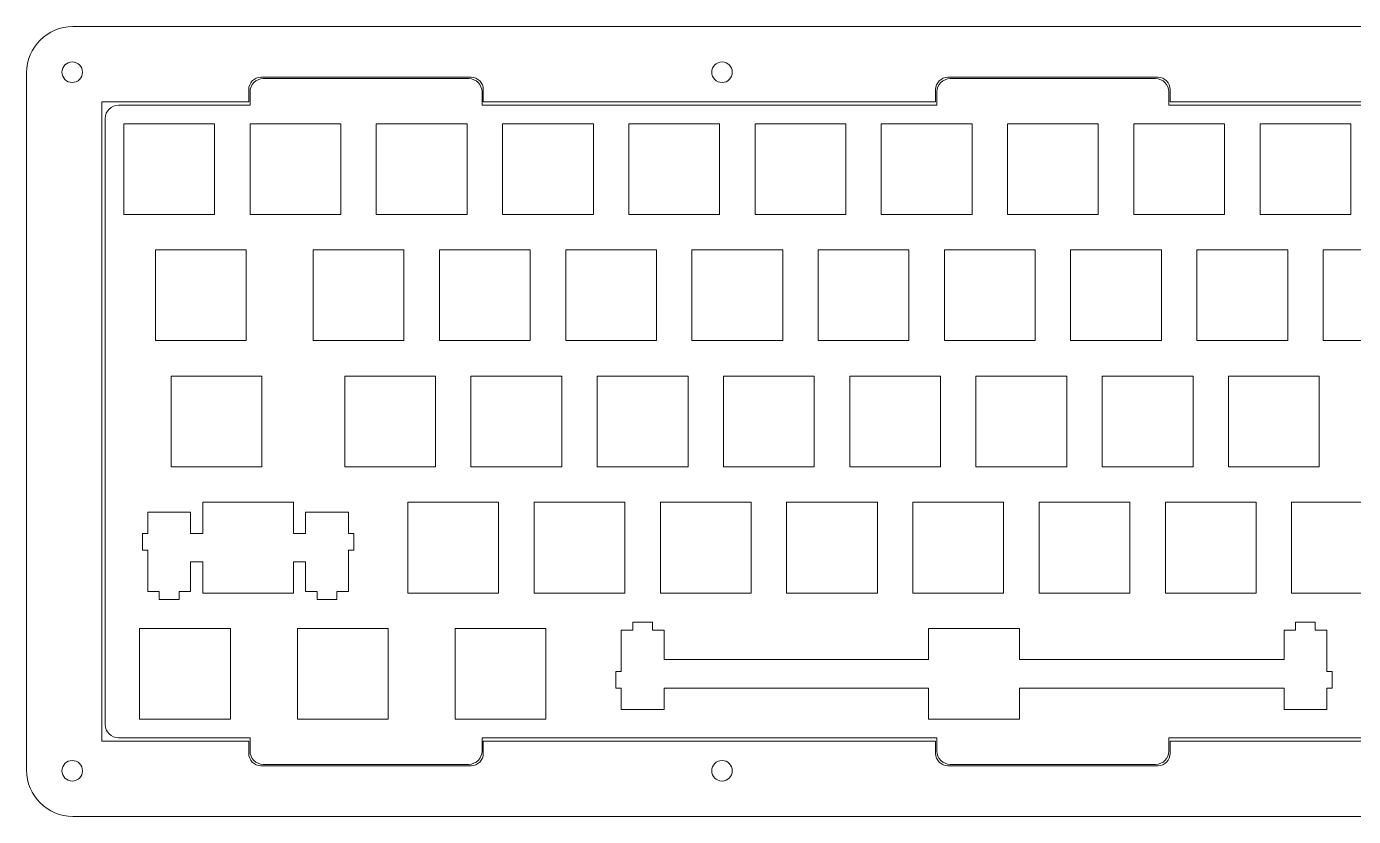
# Model space of a CAD drawing. Header units: millimetres. Extents: x 515 to 825, y -511 to -271.
# Drawn here: x 515.5 to 715.7, y -510.9 to -391.7 of the extents above; entities that cross this region are included whole.
import ezdxf

# ---------------------------------------------------------------- set-up
doc = ezdxf.new("R2010")
doc.units = ezdxf.units.MM
doc.header["$MEASUREMENT"] = 0
doc.layers.add('Layer 1', color=7, linetype='Continuous')

msp = doc.modelspace()

# ---------------------------------------------------------------- linework, layer by layer
at = {"layer": 'Layer 1', "color": 250, "lineweight": 9}
for points, knots in [([(522.4744, -391.7051), (522.4744, -391.7051), (818.2206, -391.7051), (818.2206, -391.7051), (822.0707, -391.7051), (825.2207, -394.8551), (825.2207, -398.7051), (825.2207, -398.7051), (825.2207, -503.9405), (825.2207, -503.9405), (825.2207, -507.7905), (822.0707, -510.9405), (818.2206, -510.9405), (818.2206, -510.9405), (522.4744, -510.9405), (522.4744, -510.9405), (518.6243, -510.9405), (515.4743, -507.7905), (515.4743, -503.9405), (515.4743, -503.9405), (515.4743, -398.7051), (515.4743, -398.7051), (515.4743, -394.8551), (518.6243, -391.7051), (522.4744, -391.7051)], [0, 0, 0, 0, 0.125, 0.125, 0.125, 0.25, 0.25, 0.25, 0.375, 0.375, 0.375, 0.5, 0.5, 0.5, 0.625, 0.625, 0.625, 0.75, 0.75, 0.75, 0.875, 0.875, 0.875, 1, 1, 1, 1]), ([(522.3735, -397.0552), (521.5174, -397.0552), (520.8235, -397.7491), (520.8235, -398.605), (520.8235, -399.4613), (521.5174, -400.155), (522.3735, -400.155), (523.2296, -400.1552), (523.9235, -399.4613), (523.9235, -398.6052), (523.9235, -397.7491), (523.2296, -397.0552), (522.3735, -397.0552)], [0, 0, 0, 0, 0.25, 0.25, 0.25, 0.5, 0.5, 0.5, 0.75, 0.75, 0.75, 1, 1, 1, 1]), ([(620.418, -397.0552), (619.5619, -397.0552), (618.868, -397.7491), (618.868, -398.605), (618.868, -399.4613), (619.5619, -400.155), (620.418, -400.155), (621.2741, -400.1552), (621.968, -399.4613), (621.968, -398.6052), (621.968, -397.7491), (621.2741, -397.0552), (620.418, -397.0552)], [0, 0, 0, 0, 0.25, 0.25, 0.25, 0.5, 0.5, 0.5, 0.75, 0.75, 0.75, 1, 1, 1, 1]), ([(688.0468, -403.0723), (709.9951, -403.0723), (737.5737, -403.0723), (756.304, -403.0723), (756.304, -403.0723), (756.304, -401.2223), (756.304, -401.2223), (756.304, -400.2048), (757.1365, -399.3723), (758.154, -399.3723), (758.154, -399.3723), (789.854, -399.3723), (789.854, -399.3723), (790.8715, -399.3723), (791.704, -400.2048), (791.704, -401.2223), (791.704, -401.2223), (791.704, -403.0723), (791.704, -403.0723), (809.1876, -403.0723), (813.8483, -403.0723), (813.8483, -403.0723), (813.8483, -403.0723), (813.8483, -499.5739), (813.8483, -499.5739), (813.8483, -499.5739), (809.1876, -499.5739), (791.704, -499.5739), (791.704, -499.5739), (791.704, -501.4239), (791.704, -501.4239), (791.704, -502.4414), (790.8715, -503.2739), (789.854, -503.2739), (789.854, -503.2739), (758.154, -503.2739), (758.154, -503.2739), (757.1365, -503.2739), (756.304, -502.4414), (756.304, -501.4239), (756.304, -501.4239), (756.304, -499.5739), (756.304, -499.5739), (737.5737, -499.5739), (709.9951, -499.5739), (688.0468, -499.5739), (688.0468, -499.5739), (688.0468, -501.4239), (688.0468, -501.4239), (688.0468, -502.4414), (687.2143, -503.2739), (686.1968, -503.2739), (686.1968, -503.2739), (654.4968, -503.2739), (654.4968, -503.2739), (653.4793, -503.2739), (652.6468, -502.4414), (652.6468, -501.4239), (652.6468, -501.4239), (652.6468, -499.5739), (652.6468, -499.5739), (630.7023, -499.5739), (603.1281, -499.5739), (584.4008, -499.5739), (584.4008, -499.5739), (584.4008, -501.4239), (584.4008, -501.4239), (584.4008, -502.4414), (583.5683, -503.2739), (582.5508, -503.2739), (582.5508, -503.2739), (550.8508, -503.2739), (550.8508, -503.2739), (549.8333, -503.2739), (549.0008, -502.4414), (549.0008, -501.4239), (549.0008, -501.4239), (549.0008, -499.5739), (549.0008, -499.5739), (531.5172, -499.5739), (526.8557, -499.5739), (526.8557, -499.5739), (526.8557, -499.5739), (526.8557, -403.0723), (526.8557, -403.0723), (526.8557, -403.0723), (531.5172, -403.0723), (549.0008, -403.0723), (549.0008, -403.0723), (549.0008, -401.2223), (549.0008, -401.2223), (549.0008, -400.2048), (549.8333, -399.3723), (550.8508, -399.3723), (550.8508, -399.3723), (582.5508, -399.3723), (582.5508, -399.3723), (583.5683, -399.3723), (584.4008, -400.2048), (584.4008, -401.2223), (584.4008, -401.2223), (584.4008, -403.0723), (584.4008, -403.0723), (603.1281, -403.0723), (630.7023, -403.0723), (652.6468, -403.0723), (652.6468, -403.0723), (652.6468, -401.2223), (652.6468, -401.2223), (652.6468, -400.2048), (653.4793, -399.3723), (654.4968, -399.3723), (654.4968, -399.3723), (686.1968, -399.3723), (686.1968, -399.3723), (687.2143, -399.3723), (688.0468, -400.2048), (688.0468, -401.2223), (688.0468, -401.2223), (688.0468, -403.0723), (688.0468, -403.0723)], [0, 0, 0, 0, 0.025, 0.025, 0.025, 0.05, 0.05, 0.05, 0.075, 0.075, 0.075, 0.1, 0.1, 0.1, 0.125, 0.125, 0.125, 0.15, 0.15, 0.15, 0.175, 0.175, 0.175, 0.2, 0.2, 0.2, 0.225, 0.225, 0.225, 0.25, 0.25, 0.25, 0.275, 0.275, 0.275, 0.3, 0.3, 0.3, 0.325, 0.325, 0.325, 0.35, 0.35, 0.35, 0.375, 0.375, 0.375, 0.4, 0.4, 0.4, 0.425, 0.425, 0.425, 0.45, 0.45, 0.45, 0.475, 0.475, 0.475, 0.5, 0.5, 0.5, 0.525, 0.525, 0.525, 0.55, 0.55, 0.55, 0.575, 0.575, 0.575, 0.6, 0.6, 0.6, 0.625, 0.625, 0.625, 0.65, 0.65, 0.65, 0.675, 0.675, 0.675, 0.7, 0.7, 0.7, 0.725, 0.725, 0.725, 0.75, 0.75, 0.75, 0.775, 0.775, 0.775, 0.8, 0.8, 0.8, 0.825, 0.825, 0.825, 0.85, 0.85, 0.85, 0.875, 0.875, 0.875, 0.9, 0.9, 0.9, 0.925, 0.925, 0.925, 0.95, 0.95, 0.95, 0.975, 0.975, 0.975, 1, 1, 1, 1]), ([(687.8468, -403.5721), (687.8468, -403.5721), (687.8468, -401.5721), (687.8468, -401.5721), (687.8468, -400.4721), (686.9467, -399.5721), (685.8469, -399.5721), (685.8469, -399.5721), (654.8466, -399.5721), (654.8466, -399.5721), (653.7469, -399.5721), (652.8468, -400.4721), (652.8468, -401.5721), (652.8468, -401.5721), (652.8468, -403.5721), (652.8468, -403.5721), (652.8468, -403.5721), (584.2008, -403.5721), (584.2008, -403.5721), (584.2008, -403.5721), (584.2008, -401.5721), (584.2008, -401.5721), (584.2008, -400.4721), (583.3007, -399.5721), (582.2009, -399.5721), (582.2009, -399.5721), (551.2007, -399.5721), (551.2007, -399.5721), (550.1009, -399.5721), (549.2008, -400.4721), (549.2008, -401.5721), (549.2008, -401.5721), (549.2008, -403.5721), (549.2008, -403.5721), (549.2008, -403.5721), (529.356, -403.5721), (529.356, -403.5721), (528.2559, -403.5721), (527.3559, -404.4721), (527.3559, -405.5721), (527.3559, -405.5721), (527.3559, -497.0741), (527.3559, -497.0741), (527.3559, -498.1741), (528.2559, -499.0741), (529.356, -499.0741), (529.356, -499.0741), (549.2008, -499.0741), (549.2008, -499.0741), (549.2008, -499.0741), (549.2008, -501.0741), (549.2008, -501.0741), (549.2008, -502.1741), (550.1009, -503.0741), (551.2007, -503.0741), (551.2007, -503.0741), (582.2009, -503.0741), (582.2009, -503.0741), (583.3007, -503.0741), (584.2008, -502.1741), (584.2008, -501.0741), (584.2008, -501.0741), (584.2008, -499.0741), (584.2008, -499.0741), (584.2008, -499.0741), (652.8468, -499.0741), (652.8468, -499.0741), (652.8468, -499.0741), (652.8468, -501.0741), (652.8468, -501.0741), (652.8468, -502.1741), (653.7469, -503.0741), (654.8466, -503.0741), (654.8466, -503.0741), (685.8469, -503.0741), (685.8469, -503.0741), (686.9467, -503.0741), (687.8468, -502.1741), (687.8468, -501.0741), (687.8468, -501.0741), (687.8468, -499.0741), (687.8468, -499.0741), (687.8468, -499.0741), (756.504, -499.0741), (756.504, -499.0741), (756.504, -499.0741), (756.504, -501.0741), (756.504, -501.0741), (756.504, -502.1741), (757.4041, -503.0741), (758.5039, -503.0741), (758.5039, -503.0741), (789.5041, -503.0741), (789.5041, -503.0741), (790.6039, -503.0741), (791.504, -502.1741), (791.504, -501.0741), (791.504, -501.0741), (791.504, -499.0741), (791.504, -499.0741), (791.504, -499.0741), (811.3488, -499.0741), (811.3488, -499.0741), (812.4489, -499.0741), (813.3489, -498.1741), (813.3489, -497.0741), (813.3489, -497.0741), (813.3489, -405.5721), (813.3489, -405.5721), (813.3489, -404.4721), (812.4489, -403.5721), (811.3488, -403.5721), (811.3488, -403.5721), (791.504, -403.5721), (791.504, -403.5721), (791.504, -403.5721), (791.504, -401.5721), (791.504, -401.5721), (791.504, -400.4721), (790.6039, -399.5721), (789.5041, -399.5721), (789.5041, -399.5721), (758.5039, -399.5721), (758.5039, -399.5721), (757.4041, -399.5721), (756.504, -400.4721), (756.504, -401.5721), (756.504, -401.5721), (756.504, -403.5721), (756.504, -403.5721), (756.504, -403.5721), (687.8468, -403.5721), (687.8468, -403.5721)], [0, 0, 0, 0, 0.02272727, 0.02272727, 0.02272727, 0.04545455, 0.04545455, 0.04545455, 0.06818182, 0.06818182, 0.06818182, 0.09090909, 0.09090909, 0.09090909, 0.11363636, 0.11363636, 0.11363636, 0.13636364, 0.13636364, 0.13636364, 0.15909091, 0.15909091, 0.15909091, 0.18181818, 0.18181818, 0.18181818, 0.20454545, 0.20454545, 0.20454545, 0.22727273, 0.22727273, 0.22727273, 0.25, 0.25, 0.25, 0.27272727, 0.27272727, 0.27272727, 0.29545455, 0.29545455, 0.29545455, 0.31818182, 0.31818182, 0.31818182, 0.34090909, 0.34090909, 0.34090909, 0.36363636, 0.36363636, 0.36363636, 0.38636364, 0.38636364, 0.38636364, 0.40909091, 0.40909091, 0.40909091, 0.43181818, 0.43181818, 0.43181818, 0.45454545, 0.45454545, 0.45454545, 0.47727273, 0.47727273, 0.47727273, 0.5, 0.5, 0.5, 0.52272727, 0.52272727, 0.52272727, 0.54545455, 0.54545455, 0.54545455, 0.56818182, 0.56818182, 0.56818182, 0.59090909, 0.59090909, 0.59090909, 0.61363636, 0.61363636, 0.61363636, 0.63636364, 0.63636364, 0.63636364, 0.65909091, 0.65909091, 0.65909091, 0.68181818, 0.68181818, 0.68181818, 0.70454545, 0.70454545, 0.70454545, 0.72727273, 0.72727273, 0.72727273, 0.75, 0.75, 0.75, 0.77272727, 0.77272727, 0.77272727, 0.79545455, 0.79545455, 0.79545455, 0.81818182, 0.81818182, 0.81818182, 0.84090909, 0.84090909, 0.84090909, 0.86363636, 0.86363636, 0.86363636, 0.88636364, 0.88636364, 0.88636364, 0.90909091, 0.90909091, 0.90909091, 0.93181818, 0.93181818, 0.93181818, 0.95454545, 0.95454545, 0.95454545, 0.97727273, 0.97727273, 0.97727273, 1, 1, 1, 1]), ([(530.1509, -406.3722), (530.1509, -406.3722), (543.8509, -406.3722), (543.8509, -406.3722), (543.8509, -406.3722), (543.8509, -420.0722), (543.8509, -420.0722), (543.8509, -420.0722), (530.1509, -420.0722), (530.1509, -420.0722), (530.1509, -420.0722), (530.1509, -406.3722), (530.1509, -406.3722)], [0, 0, 0, 0, 0.25, 0.25, 0.25, 0.5, 0.5, 0.5, 0.75, 0.75, 0.75, 1, 1, 1, 1]), ([(522.3735, -502.4904), (521.5174, -502.4904), (520.8235, -503.1843), (520.8235, -504.0402), (520.8235, -504.8965), (521.5174, -505.5902), (522.3735, -505.5902), (523.2296, -505.5904), (523.9235, -504.8965), (523.9235, -504.0404), (523.9235, -503.1843), (523.2296, -502.4904), (522.3735, -502.4904)], [0, 0, 0, 0, 0.25, 0.25, 0.25, 0.5, 0.5, 0.5, 0.75, 0.75, 0.75, 1, 1, 1, 1]), ([(620.418, -502.4905), (619.5619, -502.4905), (618.868, -503.1844), (618.868, -504.0403), (618.868, -504.8966), (619.5619, -505.5903), (620.418, -505.5903), (621.2741, -505.5905), (621.968, -504.8966), (621.968, -504.0405), (621.968, -503.1844), (621.2741, -502.4905), (620.418, -502.4905)], [0, 0, 0, 0, 0.25, 0.25, 0.25, 0.5, 0.5, 0.5, 0.75, 0.75, 0.75, 1, 1, 1, 1])]:
    msp.add_open_spline(points, degree=3, knots=knots, dxfattribs=at)
for points in [[(549.2008, -420.0713), (549.2008, -420.0713), (549.2008, -406.3722), (549.2008, -406.3722)], [(549.2008, -406.3722), (549.2008, -406.3722), (562.8999, -406.3722), (562.8999, -406.3722)], [(562.8999, -406.3722), (562.8999, -406.3722), (562.8999, -420.0713), (562.8999, -420.0713)], [(568.2508, -420.0713), (568.2508, -420.0713), (568.2508, -406.3722), (568.2508, -406.3722)], [(568.2508, -406.3722), (568.2508, -406.3722), (581.9499, -406.3722), (581.9499, -406.3722)], [(581.9499, -406.3722), (581.9499, -406.3722), (581.9499, -420.0713), (581.9499, -420.0713)], [(587.2994, -420.0713), (587.2994, -420.0713), (587.2994, -406.3722), (587.2994, -406.3722)], [(587.2994, -406.3722), (587.2994, -406.3722), (600.9999, -406.3722), (600.9999, -406.3722)], [(600.9999, -406.3722), (600.9999, -406.3722), (600.9999, -420.0713), (600.9999, -420.0713)], [(606.3508, -420.0713), (606.3508, -420.0713), (606.3508, -406.3722), (606.3508, -406.3722)], [(606.3508, -406.3722), (606.3508, -406.3722), (620.0499, -406.3722), (620.0499, -406.3722)], [(620.0499, -406.3722), (620.0499, -406.3722), (620.0499, -420.0713), (620.0499, -420.0713)], [(625.4008, -420.0713), (625.4008, -420.0713), (625.4008, -406.3722), (625.4008, -406.3722)], [(625.4008, -406.3722), (625.4008, -406.3722), (639.0999, -406.3722), (639.0999, -406.3722)], [(639.0999, -406.3722), (639.0999, -406.3722), (639.0999, -420.0713), (639.0999, -420.0713)], [(644.4508, -420.0713), (644.4508, -420.0713), (644.4508, -406.3722), (644.4508, -406.3722)], [(644.4508, -406.3722), (644.4508, -406.3722), (658.1499, -406.3722), (658.1499, -406.3722)], [(658.1499, -406.3722), (658.1499, -406.3722), (658.1499, -420.0713), (658.1499, -420.0713)], [(663.5009, -420.0713), (663.5009, -420.0713), (663.5009, -406.3722), (663.5009, -406.3722)], [(663.5009, -406.3722), (663.5009, -406.3722), (677.1999, -406.3722), (677.1999, -406.3722)], [(677.1999, -406.3722), (677.1999, -406.3722), (677.1999, -420.0713), (677.1999, -420.0713)], [(682.5509, -420.0713), (682.5509, -420.0713), (682.5509, -406.3722), (682.5509, -406.3722)], [(682.5509, -406.3722), (682.5509, -406.3722), (696.2499, -406.3722), (696.2499, -406.3722)], [(696.2499, -406.3722), (696.2499, -406.3722), (696.2499, -420.0713), (696.2499, -420.0713)], [(701.6009, -420.0713), (701.6009, -420.0713), (701.6009, -406.3722), (701.6009, -406.3722)], [(701.6009, -406.3722), (701.6009, -406.3722), (715.2999, -406.3722), (715.2999, -406.3722)], [(715.2999, -406.3722), (715.2999, -406.3722), (715.2999, -420.0713), (715.2999, -420.0713)], [(562.8999, -420.0713), (562.8999, -420.0713), (549.2008, -420.0713), (549.2008, -420.0713)], [(581.9499, -420.0713), (581.9499, -420.0713), (568.2508, -420.0713), (568.2508, -420.0713)], [(600.9999, -420.0713), (600.9999, -420.0713), (587.2994, -420.0713), (587.2994, -420.0713)], [(620.0499, -420.0713), (620.0499, -420.0713), (606.3508, -420.0713), (606.3508, -420.0713)], [(639.0999, -420.0713), (639.0999, -420.0713), (625.4008, -420.0713), (625.4008, -420.0713)], [(658.1499, -420.0713), (658.1499, -420.0713), (644.4508, -420.0713), (644.4508, -420.0713)], [(677.1999, -420.0713), (677.1999, -420.0713), (663.5009, -420.0713), (663.5009, -420.0713)], [(696.2499, -420.0713), (696.2499, -420.0713), (682.5509, -420.0713), (682.5509, -420.0713)], [(715.2999, -420.0713), (715.2999, -420.0713), (701.6009, -420.0713), (701.6009, -420.0713)], [(534.912, -439.1213), (534.912, -439.1213), (534.912, -425.4222), (534.912, -425.4222)], [(534.912, -425.4222), (534.912, -425.4222), (548.6126, -425.4222), (548.6126, -425.4222)], [(548.6126, -425.4222), (548.6126, -425.4222), (548.6126, -439.1213), (548.6126, -439.1213)], [(558.7259, -439.1213), (558.7259, -439.1213), (558.7259, -425.4222), (558.7259, -425.4222)], [(558.7259, -425.4222), (558.7259, -425.4222), (572.4249, -425.4222), (572.4249, -425.4222)], [(572.4249, -425.4222), (572.4249, -425.4222), (572.4249, -439.1213), (572.4249, -439.1213)], [(577.7744, -439.1213), (577.7744, -439.1213), (577.7744, -425.4222), (577.7744, -425.4222)], [(577.7744, -425.4222), (577.7744, -425.4222), (591.4749, -425.4222), (591.4749, -425.4222)], [(591.4749, -425.4222), (591.4749, -425.4222), (591.4749, -439.1213), (591.4749, -439.1213)], [(596.8258, -439.1213), (596.8258, -439.1213), (596.8258, -425.4222), (596.8258, -425.4222)], [(596.8258, -425.4222), (596.8258, -425.4222), (610.5249, -425.4222), (610.5249, -425.4222)], [(610.5249, -425.4222), (610.5249, -425.4222), (610.5249, -439.1213), (610.5249, -439.1213)], [(615.8758, -439.1213), (615.8758, -439.1213), (615.8758, -425.4222), (615.8758, -425.4222)], [(615.8758, -425.4222), (615.8758, -425.4222), (629.5749, -425.4222), (629.5749, -425.4222)], [(629.5749, -425.4222), (629.5749, -425.4222), (629.5749, -439.1213), (629.5749, -439.1213)], [(634.9259, -439.1213), (634.9259, -439.1213), (634.9259, -425.4222), (634.9259, -425.4222)], [(634.9259, -425.4222), (634.9259, -425.4222), (648.6249, -425.4222), (648.6249, -425.4222)], [(648.6249, -425.4222), (648.6249, -425.4222), (648.6249, -439.1213), (648.6249, -439.1213)], [(653.9759, -439.1213), (653.9759, -439.1213), (653.9759, -425.4222), (653.9759, -425.4222)], [(653.9759, -425.4222), (653.9759, -425.4222), (667.6749, -425.4222), (667.6749, -425.4222)], [(667.6749, -425.4222), (667.6749, -425.4222), (667.6749, -439.1213), (667.6749, -439.1213)], [(673.0259, -439.1213), (673.0259, -439.1213), (673.0259, -425.4222), (673.0259, -425.4222)], [(673.0259, -425.4222), (673.0259, -425.4222), (686.7249, -425.4222), (686.7249, -425.4222)], [(686.7249, -425.4222), (686.7249, -425.4222), (686.7249, -439.1213), (686.7249, -439.1213)], [(692.0759, -439.1213), (692.0759, -439.1213), (692.0759, -425.4222), (692.0759, -425.4222)], [(692.0759, -425.4222), (692.0759, -425.4222), (705.7749, -425.4222), (705.7749, -425.4222)], [(705.7749, -425.4222), (705.7749, -425.4222), (705.7749, -439.1213), (705.7749, -439.1213)], [(711.1259, -439.1213), (711.1259, -439.1213), (711.1259, -425.4222), (711.1259, -425.4222)], [(711.1259, -425.4222), (711.1259, -425.4222), (724.8249, -425.4222), (724.8249, -425.4222)], [(548.6126, -439.1213), (548.6126, -439.1213), (534.912, -439.1213), (534.912, -439.1213)], [(572.4249, -439.1213), (572.4249, -439.1213), (558.7259, -439.1213), (558.7259, -439.1213)], [(591.4749, -439.1213), (591.4749, -439.1213), (577.7744, -439.1213), (577.7744, -439.1213)], [(610.5249, -439.1213), (610.5249, -439.1213), (596.8258, -439.1213), (596.8258, -439.1213)], [(629.5749, -439.1213), (629.5749, -439.1213), (615.8758, -439.1213), (615.8758, -439.1213)], [(648.6249, -439.1213), (648.6249, -439.1213), (634.9259, -439.1213), (634.9259, -439.1213)], [(667.6749, -439.1213), (667.6749, -439.1213), (653.9759, -439.1213), (653.9759, -439.1213)], [(686.7249, -439.1213), (686.7249, -439.1213), (673.0259, -439.1213), (673.0259, -439.1213)], [(705.7749, -439.1213), (705.7749, -439.1213), (692.0759, -439.1213), (692.0759, -439.1213)], [(724.8249, -439.1213), (724.8249, -439.1213), (711.1259, -439.1213), (711.1259, -439.1213)], [(537.2932, -458.1713), (537.2932, -458.1713), (537.2932, -444.4722), (537.2932, -444.4722)], [(537.2932, -444.4722), (537.2932, -444.4722), (550.9938, -444.4722), (550.9938, -444.4722)], [(550.9938, -444.4722), (550.9938, -444.4722), (550.9938, -458.1713), (550.9938, -458.1713)], [(563.4869, -458.1713), (563.4869, -458.1713), (563.4869, -444.4722), (563.4869, -444.4722)], [(563.4869, -444.4722), (563.4869, -444.4722), (577.1874, -444.4722), (577.1874, -444.4722)], [(577.1874, -444.4722), (577.1874, -444.4722), (577.1874, -458.1713), (577.1874, -458.1713)], [(582.5368, -458.1713), (582.5368, -458.1713), (582.5368, -444.4722), (582.5368, -444.4722)], [(582.5368, -444.4722), (582.5368, -444.4722), (596.2374, -444.4722), (596.2374, -444.4722)], [(596.2374, -444.4722), (596.2374, -444.4722), (596.2374, -458.1713), (596.2374, -458.1713)], [(601.5869, -458.1713), (601.5869, -458.1713), (601.5869, -444.4722), (601.5869, -444.4722)], [(601.5869, -444.4722), (601.5869, -444.4722), (615.2874, -444.4722), (615.2874, -444.4722)], [(615.2874, -444.4722), (615.2874, -444.4722), (615.2874, -458.1713), (615.2874, -458.1713)], [(620.6369, -458.1713), (620.6369, -458.1713), (620.6369, -444.4722), (620.6369, -444.4722)], [(620.6369, -444.4722), (620.6369, -444.4722), (634.3379, -444.4722), (634.3379, -444.4722)], [(634.3379, -444.4722), (634.3379, -444.4722), (634.3379, -458.1713), (634.3379, -458.1713)], [(639.6869, -458.1713), (639.6869, -458.1713), (639.6869, -444.4722), (639.6869, -444.4722)], [(639.6869, -444.4722), (639.6869, -444.4722), (653.3879, -444.4722), (653.3879, -444.4722)], [(653.3879, -444.4722), (653.3879, -444.4722), (653.3879, -458.1713), (653.3879, -458.1713)], [(658.7369, -458.1713), (658.7369, -458.1713), (658.7369, -444.4722), (658.7369, -444.4722)], [(658.7369, -444.4722), (658.7369, -444.4722), (672.4379, -444.4722), (672.4379, -444.4722)], [(672.4379, -444.4722), (672.4379, -444.4722), (672.4379, -458.1713), (672.4379, -458.1713)], [(677.7869, -458.1713), (677.7869, -458.1713), (677.7869, -444.4722), (677.7869, -444.4722)], [(677.7869, -444.4722), (677.7869, -444.4722), (691.4879, -444.4722), (691.4879, -444.4722)], [(691.4879, -444.4722), (691.4879, -444.4722), (691.4879, -458.1713), (691.4879, -458.1713)], [(696.8369, -458.1713), (696.8369, -458.1713), (696.8369, -444.4722), (696.8369, -444.4722)], [(696.8369, -444.4722), (696.8369, -444.4722), (710.5379, -444.4722), (710.5379, -444.4722)], [(710.5379, -444.4722), (710.5379, -444.4722), (710.5379, -458.1713), (710.5379, -458.1713)], [(550.9938, -458.1713), (550.9938, -458.1713), (537.2932, -458.1713), (537.2932, -458.1713)], [(577.1874, -458.1713), (577.1874, -458.1713), (563.4869, -458.1713), (563.4869, -458.1713)], [(596.2374, -458.1713), (596.2374, -458.1713), (582.5368, -458.1713), (582.5368, -458.1713)], [(615.2874, -458.1713), (615.2874, -458.1713), (601.5869, -458.1713), (601.5869, -458.1713)], [(634.3379, -458.1713), (634.3379, -458.1713), (620.6369, -458.1713), (620.6369, -458.1713)], [(653.3879, -458.1713), (653.3879, -458.1713), (639.6869, -458.1713), (639.6869, -458.1713)], [(672.4379, -458.1713), (672.4379, -458.1713), (658.7369, -458.1713), (658.7369, -458.1713)], [(691.4879, -458.1713), (691.4879, -458.1713), (677.7869, -458.1713), (677.7869, -458.1713)], [(710.5379, -458.1713), (710.5379, -458.1713), (696.8369, -458.1713), (696.8369, -458.1713)], [(555.7563, -463.5208), (555.7563, -463.5208), (542.0558, -463.5208), (542.0558, -463.5208)], [(542.0558, -463.5208), (542.0558, -463.5208), (542.0558, -468.2214), (542.0558, -468.2214)], [(555.7563, -468.2214), (555.7563, -468.2214), (555.7563, -463.5208), (555.7563, -463.5208)], [(573.0119, -477.2214), (573.0119, -477.2214), (573.0119, -463.5208), (573.0119, -463.5208)], [(573.0119, -463.5208), (573.0119, -463.5208), (586.7124, -463.5208), (586.7124, -463.5208)], [(586.7124, -463.5208), (586.7124, -463.5208), (586.7124, -477.2214), (586.7124, -477.2214)], [(592.0619, -477.2214), (592.0619, -477.2214), (592.0619, -463.5208), (592.0619, -463.5208)], [(592.0619, -463.5208), (592.0619, -463.5208), (605.7624, -463.5208), (605.7624, -463.5208)], [(605.7624, -463.5208), (605.7624, -463.5208), (605.7624, -477.2214), (605.7624, -477.2214)], [(611.1119, -477.2214), (611.1119, -477.2214), (611.1119, -463.5208), (611.1119, -463.5208)], [(611.1119, -463.5208), (611.1119, -463.5208), (624.8124, -463.5208), (624.8124, -463.5208)], [(624.8124, -463.5208), (624.8124, -463.5208), (624.8124, -477.2214), (624.8124, -477.2214)], [(630.1618, -477.2214), (630.1618, -477.2214), (630.1618, -463.5208), (630.1618, -463.5208)], [(630.1618, -463.5208), (630.1618, -463.5208), (643.8629, -463.5208), (643.8629, -463.5208)], [(643.8629, -463.5208), (643.8629, -463.5208), (643.8629, -477.2214), (643.8629, -477.2214)], [(649.2119, -477.2214), (649.2119, -477.2214), (649.2119, -463.5208), (649.2119, -463.5208)], [(649.2119, -463.5208), (649.2119, -463.5208), (662.9129, -463.5208), (662.9129, -463.5208)], [(662.9129, -463.5208), (662.9129, -463.5208), (662.9129, -477.2214), (662.9129, -477.2214)], [(668.2619, -477.2214), (668.2619, -477.2214), (668.2619, -463.5208), (668.2619, -463.5208)], [(668.2619, -463.5208), (668.2619, -463.5208), (681.9629, -463.5208), (681.9629, -463.5208)], [(681.9629, -463.5208), (681.9629, -463.5208), (681.9629, -477.2214), (681.9629, -477.2214)], [(687.3119, -477.2214), (687.3119, -477.2214), (687.3119, -463.5208), (687.3119, -463.5208)], [(687.3119, -463.5208), (687.3119, -463.5208), (701.0129, -463.5208), (701.0129, -463.5208)], [(701.0129, -463.5208), (701.0129, -463.5208), (701.0129, -477.2214), (701.0129, -477.2214)], [(706.3619, -477.2214), (706.3619, -477.2214), (706.3619, -463.5208), (706.3619, -463.5208)], [(706.3619, -463.5208), (706.3619, -463.5208), (720.0629, -463.5208), (720.0629, -463.5208)], [(533.7807, -464.9913), (533.7807, -464.9913), (533.7807, -468.2214), (533.7807, -468.2214)], [(540.2313, -464.9913), (540.2313, -464.9913), (533.7807, -464.9913), (533.7807, -464.9913)], [(540.2313, -468.2214), (540.2313, -468.2214), (540.2313, -464.9913), (540.2313, -464.9913)], [(557.5808, -464.9913), (557.5808, -464.9913), (557.5808, -468.2214), (557.5808, -468.2214)], [(564.0313, -464.9913), (564.0313, -464.9913), (557.5808, -464.9913), (557.5808, -464.9913)], [(564.0313, -468.2214), (564.0313, -468.2214), (564.0313, -464.9913), (564.0313, -464.9913)], [(532.9566, -468.2214), (532.9566, -468.2214), (532.9566, -470.7212), (532.9566, -470.7212)], [(533.7807, -468.2214), (533.7807, -468.2214), (532.9566, -468.2214), (532.9566, -468.2214)], [(542.0558, -468.2214), (542.0558, -468.2214), (540.2313, -468.2214), (540.2313, -468.2214)], [(557.5808, -468.2214), (557.5808, -468.2214), (555.7563, -468.2214), (555.7563, -468.2214)], [(564.8568, -468.2214), (564.8568, -468.2214), (564.0313, -468.2214), (564.0313, -468.2214)], [(564.8568, -470.7212), (564.8568, -470.7212), (564.8568, -468.2214), (564.8568, -468.2214)], [(532.9566, -470.7212), (532.9566, -470.7212), (533.7807, -470.7212), (533.7807, -470.7212)], [(533.7807, -470.7212), (533.7807, -470.7212), (533.7807, -476.9912), (533.7807, -476.9912)], [(540.2313, -472.5223), (540.2313, -472.5223), (542.0558, -472.5223), (542.0558, -472.5223)], [(540.2313, -476.9912), (540.2313, -476.9912), (540.2313, -472.5223), (540.2313, -472.5223)], [(542.0558, -472.5223), (542.0558, -472.5223), (542.0558, -477.2214), (542.0558, -477.2214)], [(555.7563, -472.5223), (555.7563, -472.5223), (557.5808, -472.5223), (557.5808, -472.5223)], [(555.7563, -477.2214), (555.7563, -477.2214), (555.7563, -472.5223), (555.7563, -472.5223)], [(557.5808, -472.5223), (557.5808, -472.5223), (557.5808, -476.9912), (557.5808, -476.9912)], [(564.0313, -470.7212), (564.0313, -470.7212), (564.8568, -470.7212), (564.8568, -470.7212)], [(564.0313, -476.9912), (564.0313, -476.9912), (564.0313, -470.7212), (564.0313, -470.7212)], [(533.7807, -476.9912), (533.7807, -476.9912), (535.506, -476.9912), (535.506, -476.9912)], [(535.506, -476.9912), (535.506, -476.9912), (535.506, -478.1915), (535.506, -478.1915)], [(535.506, -478.1915), (535.506, -478.1915), (538.506, -478.1915), (538.506, -478.1915)], [(538.506, -476.9912), (538.506, -476.9912), (540.2313, -476.9912), (540.2313, -476.9912)], [(538.506, -478.1915), (538.506, -478.1915), (538.506, -476.9912), (538.506, -476.9912)], [(542.0558, -477.2214), (542.0558, -477.2214), (555.7563, -477.2214), (555.7563, -477.2214)], [(557.5808, -476.9912), (557.5808, -476.9912), (559.3061, -476.9912), (559.3061, -476.9912)], [(559.3061, -476.9912), (559.3061, -476.9912), (559.3061, -478.1915), (559.3061, -478.1915)], [(559.3061, -478.1915), (559.3061, -478.1915), (562.3061, -478.1915), (562.3061, -478.1915)], [(562.3061, -476.9912), (562.3061, -476.9912), (564.0313, -476.9912), (564.0313, -476.9912)], [(562.3061, -478.1915), (562.3061, -478.1915), (562.3061, -476.9912), (562.3061, -476.9912)], [(586.7124, -477.2214), (586.7124, -477.2214), (573.0119, -477.2214), (573.0119, -477.2214)], [(605.7624, -477.2214), (605.7624, -477.2214), (592.0619, -477.2214), (592.0619, -477.2214)], [(624.8124, -477.2214), (624.8124, -477.2214), (611.1119, -477.2214), (611.1119, -477.2214)], [(643.8629, -477.2214), (643.8629, -477.2214), (630.1618, -477.2214), (630.1618, -477.2214)], [(662.9129, -477.2214), (662.9129, -477.2214), (649.2119, -477.2214), (649.2119, -477.2214)], [(681.9629, -477.2214), (681.9629, -477.2214), (668.2619, -477.2214), (668.2619, -477.2214)], [(701.0129, -477.2214), (701.0129, -477.2214), (687.3119, -477.2214), (687.3119, -477.2214)], [(720.0629, -477.2214), (720.0629, -477.2214), (706.3619, -477.2214), (706.3619, -477.2214)], [(606.9435, -481.6022), (606.9435, -481.6022), (606.9435, -482.8011), (606.9435, -482.8011)], [(609.9435, -481.6022), (609.9435, -481.6022), (606.9435, -481.6022), (606.9435, -481.6022)], [(609.9435, -482.8011), (609.9435, -482.8011), (609.9435, -481.6022), (609.9435, -481.6022)], [(709.9439, -481.6008), (709.9439, -481.6008), (706.9439, -481.6008), (706.9439, -481.6008)], [(706.9439, -481.6008), (706.9439, -481.6008), (706.9439, -482.8011), (706.9439, -482.8011)], [(709.9439, -482.8011), (709.9439, -482.8011), (709.9439, -481.6008), (709.9439, -481.6008)], [(532.5308, -496.2714), (532.5308, -496.2714), (532.5308, -482.5723), (532.5308, -482.5723)], [(532.5308, -482.5723), (532.5308, -482.5723), (546.2313, -482.5723), (546.2313, -482.5723)], [(546.2313, -482.5723), (546.2313, -482.5723), (546.2313, -496.2714), (546.2313, -496.2714)], [(556.3433, -496.2714), (556.3433, -496.2714), (556.3433, -482.5723), (556.3433, -482.5723)], [(556.3433, -482.5723), (556.3433, -482.5723), (570.0437, -482.5723), (570.0437, -482.5723)], [(570.0437, -482.5723), (570.0437, -482.5723), (570.0437, -496.2714), (570.0437, -496.2714)], [(580.1557, -496.2714), (580.1557, -496.2714), (580.1557, -482.5723), (580.1557, -482.5723)], [(580.1557, -482.5723), (580.1557, -482.5723), (593.8562, -482.5723), (593.8562, -482.5723)], [(593.8562, -482.5723), (593.8562, -482.5723), (593.8562, -496.2714), (593.8562, -496.2714)], [(605.218, -482.8011), (605.218, -482.8011), (605.218, -489.0711), (605.218, -489.0711)], [(606.9435, -482.8011), (606.9435, -482.8011), (605.218, -482.8011), (605.218, -482.8011)], [(611.669, -482.8011), (611.669, -482.8011), (609.9435, -482.8011), (609.9435, -482.8011)], [(611.669, -487.2714), (611.669, -487.2714), (611.669, -482.8011), (611.669, -482.8011)], [(651.5929, -482.5723), (651.5929, -482.5723), (651.5929, -487.2714), (651.5929, -487.2714)], [(665.2939, -482.5723), (665.2939, -482.5723), (651.5929, -482.5723), (651.5929, -482.5723)], [(665.2939, -487.2714), (665.2939, -487.2714), (665.2939, -482.5723), (665.2939, -482.5723)], [(705.2179, -482.8011), (705.2179, -482.8011), (705.2179, -487.2714), (705.2179, -487.2714)], [(706.9439, -482.8011), (706.9439, -482.8011), (705.2179, -482.8011), (705.2179, -482.8011)], [(711.6689, -482.8011), (711.6689, -482.8011), (709.9439, -482.8011), (709.9439, -482.8011)], [(711.6689, -489.0711), (711.6689, -489.0711), (711.6689, -482.8011), (711.6689, -482.8011)], [(651.5929, -487.2714), (651.5929, -487.2714), (611.669, -487.2714), (611.669, -487.2714)], [(705.2179, -487.2714), (705.2179, -487.2714), (665.2939, -487.2714), (665.2939, -487.2714)], [(604.3928, -489.0711), (604.3928, -489.0711), (604.3928, -491.5723), (604.3928, -491.5723)], [(605.218, -489.0711), (605.218, -489.0711), (604.3928, -489.0711), (604.3928, -489.0711)], [(712.4929, -489.0711), (712.4929, -489.0711), (711.6689, -489.0711), (711.6689, -489.0711)], [(712.4929, -491.5709), (712.4929, -491.5709), (712.4929, -489.0711), (712.4929, -489.0711)], [(604.3928, -491.5723), (604.3928, -491.5723), (605.218, -491.5723), (605.218, -491.5723)], [(605.218, -491.5723), (605.218, -491.5723), (605.218, -494.8024), (605.218, -494.8024)], [(611.669, -491.5723), (611.669, -491.5723), (651.5929, -491.5723), (651.5929, -491.5723)], [(611.669, -494.8024), (611.669, -494.8024), (611.669, -491.5723), (611.669, -491.5723)], [(651.5929, -491.5723), (651.5929, -491.5723), (651.5929, -496.2714), (651.5929, -496.2714)], [(665.2939, -491.5709), (665.2939, -491.5709), (705.2179, -491.5709), (705.2179, -491.5709)], [(665.2939, -496.2714), (665.2939, -496.2714), (665.2939, -491.5709), (665.2939, -491.5709)], [(705.2179, -491.5709), (705.2179, -491.5709), (705.2179, -494.8024), (705.2179, -494.8024)], [(711.6689, -491.5709), (711.6689, -491.5709), (712.4929, -491.5709), (712.4929, -491.5709)], [(711.6689, -494.8024), (711.6689, -494.8024), (711.6689, -491.5709), (711.6689, -491.5709)], [(546.2313, -496.2714), (546.2313, -496.2714), (532.5308, -496.2714), (532.5308, -496.2714)], [(570.0437, -496.2714), (570.0437, -496.2714), (556.3433, -496.2714), (556.3433, -496.2714)], [(593.8562, -496.2714), (593.8562, -496.2714), (580.1557, -496.2714), (580.1557, -496.2714)], [(605.218, -494.8024), (605.218, -494.8024), (611.669, -494.8024), (611.669, -494.8024)], [(651.5929, -496.2714), (651.5929, -496.2714), (665.2939, -496.2714), (665.2939, -496.2714)], [(705.2179, -494.8024), (705.2179, -494.8024), (711.6689, -494.8024), (711.6689, -494.8024)]]:
    msp.add_open_spline(points, degree=3, dxfattribs=at)

doc.saveas('drawing.dxf')
